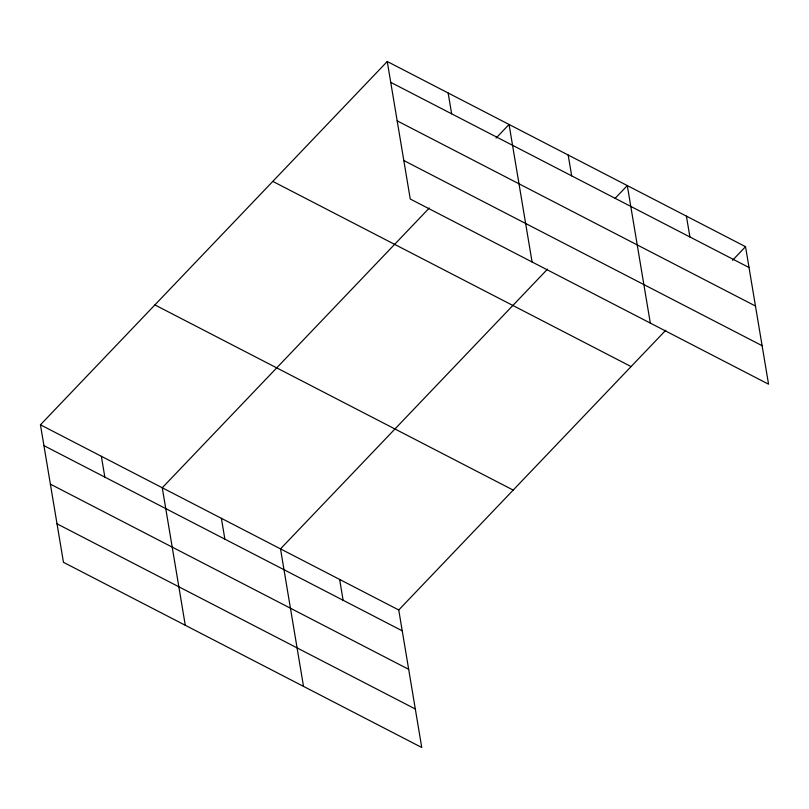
<?xml version="1.0" encoding="UTF-8"?>
<svg xmlns="http://www.w3.org/2000/svg" width="809" height="809" viewBox="0 0 809 809"><rect width="100%" height="100%" fill="white"/><g stroke="black" fill="none" stroke-linecap="round" stroke-linejoin="round"><path stroke-width="1.21" d="M40.45 424.806L398.746 609.986L421.752 747.496L63.466 562.316L40.45 424.806L387.248 61.504L745.534 246.684L768.55 384.194L410.254 199.014L387.248 61.504M429.306 208.024L162.275 487.766L185.281 625.276M496.059 138.086L509.063 124.465L532.079 261.974M547.541 269.134L280.511 548.876L303.517 686.386M615.164 198.286L627.299 185.574L650.315 323.084M398.746 609.986L665.777 330.244M732.529 260.306L745.534 246.684M390.727 82.336L749.023 267.516M397.168 120.844L755.464 306.024M403.812 160.516L762.108 345.696M272.805 181.398L631.101 366.578M154.893 304.912L513.189 490.092M43.939 445.638L402.235 630.818M50.38 484.146L408.676 669.326M57.014 523.817L415.31 708.997M686.416 216.134L689.905 236.966M568.181 155.025L571.67 175.856M448.156 92.984L451.644 113.816M339.628 579.426L343.117 600.268M221.393 518.316L224.872 539.158M101.358 456.286L104.846 477.118"/></g></svg>
